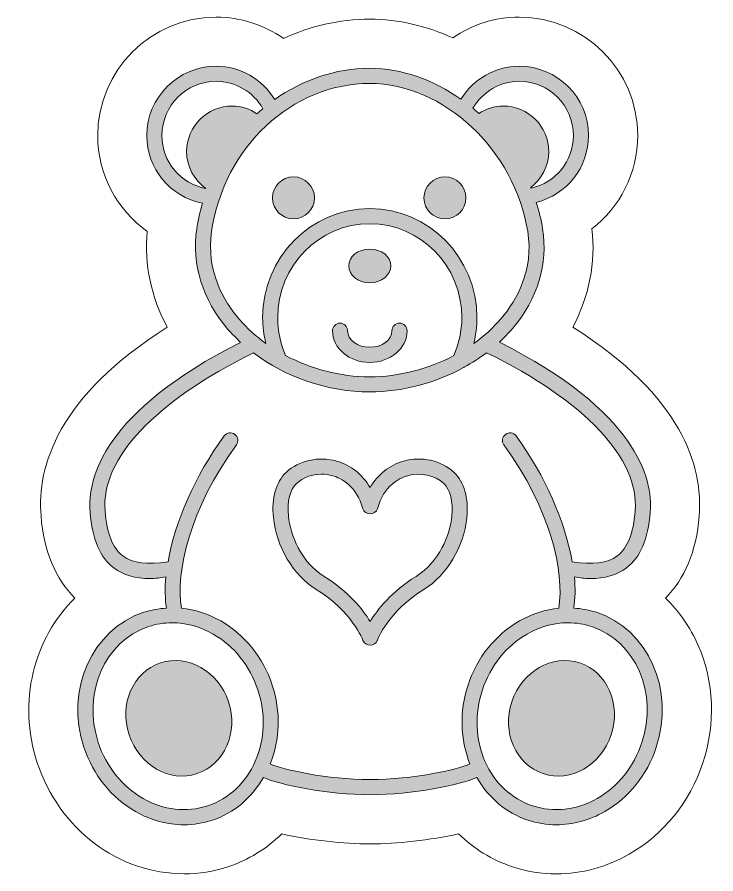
# Model space of a CAD drawing. Header units: inches. Extents: x 3.5 to 26.4, y -21 to -9.
# Drawn here: x 3.5 to 13.29, y -21 to -9 of the extents above; entities that cross this region are included whole.
import ezdxf

# ---------------------------------------------------------------- set-up
doc = ezdxf.new("R2010")
doc.units = ezdxf.units.IN
doc.header["$MEASUREMENT"] = 0
doc.layers.add('1', color=7, linetype='Continuous')

# ---------------------------------------------------------------- blocks, each defined once
blk = doc.blocks.new('block 2')
at = {"layer": '1', "lineweight": 0}
for points, knots in [([(12.453, -19.227), (12.326, -19.614), (12.069, -19.934), (11.732, -20.127), (11.517, -20.25), (11.285, -20.312), (11.055, -20.312), (10.92, -20.312), (10.785, -20.291), (10.654, -20.247), (10.35, -20.147), (10.105, -19.934), (9.94, -19.65), (9.708, -19.754), (9.039, -19.892), (8.447, -19.892), (7.855, -19.892), (7.185, -19.754), (6.953, -19.65), (6.789, -19.934), (6.543, -20.147), (6.239, -20.247), (6.109, -20.291), (5.974, -20.312), (5.839, -20.312), (5.608, -20.312), (5.377, -20.25), (5.162, -20.127), (4.824, -19.934), (4.568, -19.614), (4.44, -19.227), (4.175, -18.425), (4.55, -17.577), (5.277, -17.336), (5.381, -17.302), (5.488, -17.285), (5.595, -17.278), (5.575, -17.144), (5.573, -16.998), (5.587, -16.841), (5.513, -16.851), (5.435, -16.865), (5.37, -16.865), (5.159, -16.865), (4.99, -16.815), (4.858, -16.715), (4.664, -16.568), (4.555, -16.312), (4.525, -15.933), (4.486, -15.456), (4.718, -14.522), (6.634, -13.555), (6.572, -13.497), (6.512, -13.437), (6.457, -13.373), (6.101, -12.961), (5.946, -12.462), (6.019, -11.968), (6.037, -11.844), (6.066, -11.724), (6.099, -11.606), (5.646, -11.515), (5.321, -11.124), (5.321, -10.658), (5.321, -10.123), (5.756, -9.688), (6.29, -9.688), (6.631, -9.688), (6.935, -9.868), (7.111, -10.155), (7.499, -9.879), (7.957, -9.717), (8.441, -9.717), (8.892, -9.717), (9.334, -9.879), (9.718, -10.15), (9.894, -9.866), (10.197, -9.688), (10.535, -9.688), (11.07, -9.688), (11.505, -10.123), (11.505, -10.658), (11.505, -11.109), (11.2, -11.488), (10.771, -11.595), (10.81, -11.716), (10.842, -11.839), (10.862, -11.966), (10.941, -12.453), (10.793, -12.947), (10.444, -13.358), (10.385, -13.426), (10.322, -13.491), (10.256, -13.553), (12.176, -14.521), (12.407, -15.456), (12.369, -15.933), (12.339, -16.312), (12.23, -16.568), (12.035, -16.715), (11.904, -16.815), (11.735, -16.865), (11.524, -16.865), (11.458, -16.865), (11.381, -16.851), (11.307, -16.841), (11.321, -16.998), (11.319, -17.144), (11.299, -17.278), (11.406, -17.285), (11.513, -17.302), (11.617, -17.336), (12.343, -17.577), (12.719, -18.425), (12.453, -19.227)], [0, 0, 0, 0, 1, 1, 1, 2, 2, 2, 3, 3, 3, 4, 4, 4, 5, 5, 5, 6, 6, 6, 7, 7, 7, 8, 8, 8, 9, 9, 9, 10, 10, 10, 11, 11, 11, 12, 12, 12, 13, 13, 13, 14, 14, 14, 15, 15, 15, 16, 16, 16, 17, 17, 17, 18, 18, 18, 19, 19, 19, 20, 20, 20, 21, 21, 21, 22, 22, 22, 23, 23, 23, 24, 24, 24, 25, 25, 25, 26, 26, 26, 27, 27, 27, 28, 28, 28, 29, 29, 29, 30, 30, 30, 31, 31, 31, 32, 32, 32, 33, 33, 33, 34, 34, 34, 35, 35, 35, 36, 36, 36, 37, 37, 37, 38, 38, 38, 38]), ([(6.149, -11.401), (5.986, -11.285), (5.878, -11.098), (5.878, -10.884), (5.878, -10.531), (6.164, -10.245), (6.516, -10.245), (6.645, -10.245), (6.762, -10.288), (6.862, -10.354), (6.889, -10.329), (6.918, -10.307), (6.946, -10.283), (6.811, -10.047), (6.564, -9.899), (6.29, -9.899), (5.872, -9.899), (5.532, -10.24), (5.532, -10.658), (5.532, -11.025), (5.79, -11.333), (6.149, -11.401)], [0, 0, 0, 0, 1, 1, 1, 2, 2, 2, 3, 3, 3, 4, 4, 4, 5, 5, 5, 6, 6, 6, 7, 7, 7, 7]), ([(6.617, -13.235), (6.725, -13.359), (6.85, -13.472), (6.987, -13.571), (6.959, -13.453), (6.942, -13.334), (6.942, -13.211), (6.942, -12.367), (7.615, -11.681), (8.442, -11.681), (9.269, -11.681), (9.942, -12.367), (9.942, -13.211), (9.942, -13.334), (9.926, -13.454), (9.898, -13.571), (10.041, -13.468), (10.171, -13.351), (10.282, -13.221), (10.5, -12.964), (10.742, -12.544), (10.653, -12), (10.653, -12), (10.653, -12), (10.653, -12), (10.468, -10.858), (9.475, -9.929), (8.441, -9.929), (7.353, -9.929), (6.402, -10.819), (6.228, -11.999), (6.146, -12.553), (6.395, -12.977), (6.617, -13.235)], [0, 0, 0, 0, 1, 1, 1, 2, 2, 2, 3, 3, 3, 4, 4, 4, 5, 5, 5, 6, 6, 6, 7, 7, 7, 8, 8, 8, 9, 9, 9, 10, 10, 10, 11, 11, 11, 11]), ([(9.885, -10.277), (9.913, -10.301), (9.942, -10.325), (9.97, -10.35), (10.069, -10.287), (10.183, -10.245), (10.309, -10.245), (10.662, -10.245), (10.948, -10.531), (10.948, -10.884), (10.948, -11.089), (10.847, -11.269), (10.696, -11.386), (10.697, -11.389), (10.698, -11.392), (10.7, -11.395), (11.046, -11.319), (11.293, -11.017), (11.293, -10.658), (11.293, -10.24), (10.953, -9.899), (10.535, -9.899), (10.264, -9.899), (10.021, -10.045), (9.885, -10.277)], [0, 0, 0, 0, 1, 1, 1, 2, 2, 2, 3, 3, 3, 4, 4, 4, 5, 5, 5, 6, 6, 6, 7, 7, 7, 8, 8, 8, 8]), ([(9.619, -13.741), (9.691, -13.573), (9.731, -13.396), (9.731, -13.211), (9.731, -12.484), (9.153, -11.893), (8.442, -11.893), (7.732, -11.893), (7.153, -12.484), (7.153, -13.211), (7.153, -13.395), (7.192, -13.573), (7.264, -13.74), (7.62, -13.929), (8.03, -14.038), (8.441, -14.038), (8.852, -14.038), (9.262, -13.929), (9.619, -13.741)], [0, 0, 0, 0, 1, 1, 1, 2, 2, 2, 3, 3, 3, 4, 4, 4, 5, 5, 5, 6, 6, 6, 6]), ([(8.447, -19.68), (9.049, -19.68), (9.67, -19.538), (9.845, -19.461), (9.708, -19.116), (9.695, -18.727), (9.818, -18.356), (9.945, -17.97), (10.202, -17.65), (10.539, -17.457), (10.714, -17.357), (10.9, -17.298), (11.087, -17.28), (11.174, -16.78), (10.972, -15.884), (10.319, -14.991), (10.284, -14.944), (10.295, -14.878), (10.342, -14.844), (10.389, -14.809), (10.456, -14.819), (10.49, -14.866), (10.902, -15.43), (11.179, -16.07), (11.276, -16.628), (11.562, -16.674), (11.771, -16.65), (11.907, -16.547), (12.051, -16.438), (12.133, -16.232), (12.158, -15.916), (12.216, -15.185), (11.458, -14.378), (10.077, -13.7), (9.978, -13.775), (9.873, -13.843), (9.762, -13.904), (9.76, -13.906), (9.758, -13.906), (9.755, -13.908), (9.36, -14.124), (8.901, -14.249), (8.441, -14.249), (7.853, -14.249), (7.265, -14.045), (6.813, -13.702), (5.435, -14.38), (4.677, -15.185), (4.735, -15.916), (4.761, -16.232), (4.843, -16.438), (4.986, -16.547), (5.122, -16.65), (5.331, -16.674), (5.617, -16.628), (5.715, -16.07), (5.992, -15.43), (6.404, -14.866), (6.438, -14.819), (6.505, -14.809), (6.552, -14.844), (6.599, -14.878), (6.609, -14.944), (6.575, -14.991), (5.922, -15.884), (5.72, -16.78), (5.807, -17.28), (5.994, -17.298), (6.18, -17.357), (6.355, -17.457), (6.692, -17.65), (6.948, -17.97), (7.076, -18.356), (7.198, -18.727), (7.186, -19.116), (7.048, -19.461), (7.223, -19.537), (7.844, -19.68), (8.447, -19.68)], [0, 0, 0, 0, 1, 1, 1, 2, 2, 2, 3, 3, 3, 4, 4, 4, 5, 5, 5, 6, 6, 6, 7, 7, 7, 8, 8, 8, 9, 9, 9, 10, 10, 10, 11, 11, 11, 12, 12, 12, 13, 13, 13, 14, 14, 14, 15, 15, 15, 16, 16, 16, 17, 17, 17, 18, 18, 18, 19, 19, 19, 20, 20, 20, 21, 21, 21, 22, 22, 22, 23, 23, 23, 24, 24, 24, 25, 25, 25, 26, 26, 26, 26]), ([(6.839, -19.423), (6.974, -19.115), (6.986, -18.76), (6.875, -18.423), (6.763, -18.086), (6.541, -17.808), (6.249, -17.641), (6.067, -17.537), (5.871, -17.483), (5.677, -17.483), (5.564, -17.483), (5.452, -17.501), (5.343, -17.537), (4.727, -17.741), (4.413, -18.469), (4.641, -19.161), (4.753, -19.498), (4.975, -19.776), (5.267, -19.943), (5.555, -20.108), (5.877, -20.145), (6.173, -20.046), (6.469, -19.948), (6.706, -19.727), (6.839, -19.423)], [0, 0, 0, 0, 1, 1, 1, 2, 2, 2, 3, 3, 3, 4, 4, 4, 5, 5, 5, 6, 6, 6, 7, 7, 7, 8, 8, 8, 8]), ([(11.55, -17.537), (11.442, -17.501), (11.33, -17.483), (11.217, -17.483), (11.022, -17.483), (10.826, -17.537), (10.644, -17.641), (10.352, -17.808), (10.13, -18.086), (10.019, -18.423), (9.907, -18.76), (9.92, -19.115), (10.055, -19.423), (10.188, -19.727), (10.424, -19.948), (10.721, -20.046), (11.017, -20.145), (11.339, -20.108), (11.627, -19.943), (11.919, -19.776), (12.141, -19.498), (12.252, -19.161), (12.481, -18.469), (12.166, -17.741), (11.55, -17.537)], [0, 0, 0, 0, 1, 1, 1, 2, 2, 2, 3, 3, 3, 4, 4, 4, 5, 5, 5, 6, 6, 6, 7, 7, 7, 8, 8, 8, 8])]:
    blk.add_open_spline(points, degree=3, knots=knots, dxfattribs=at)
blk = doc.blocks.new('block 3')
at = {"layer": '1', "lineweight": 0}
for points in [[(9.801, -16.008), (9.76, -16.419), (9.525, -16.814), (9.201, -17.015), (8.7, -17.324), (8.548, -17.726), (8.546, -17.73), (8.531, -17.771), (8.491, -17.799), (8.447, -17.799), (8.402, -17.799), (8.363, -17.771), (8.347, -17.73), (8.346, -17.726), (8.193, -17.324), (7.692, -17.015), (7.368, -16.814), (7.133, -16.419), (7.092, -16.007), (7.065, -15.739), (7.131, -15.509), (7.271, -15.378), (7.453, -15.208), (7.723, -15.148), (7.978, -15.219), (8.176, -15.275), (8.339, -15.405), (8.447, -15.588), (8.555, -15.405), (8.718, -15.275), (8.916, -15.219), (9.171, -15.147), (9.441, -15.208), (9.622, -15.378), (9.763, -15.509), (9.828, -15.739), (9.801, -16.008)], [(9.478, -15.532), (9.352, -15.415), (9.154, -15.372), (8.973, -15.423), (8.853, -15.457), (8.638, -15.563), (8.549, -15.887), (8.524, -15.979), (8.37, -15.979), (8.345, -15.887), (8.256, -15.563), (8.041, -15.457), (7.92, -15.423), (7.87, -15.409), (7.818, -15.402), (7.766, -15.402), (7.634, -15.402), (7.506, -15.448), (7.416, -15.532), (7.325, -15.617), (7.283, -15.787), (7.303, -15.986), (7.329, -16.251), (7.476, -16.632), (7.804, -16.834), (8.146, -17.046), (8.343, -17.295), (8.447, -17.463), (8.551, -17.295), (8.748, -17.046), (9.09, -16.834), (9.417, -16.632), (9.564, -16.251), (9.591, -15.987), (9.611, -15.787), (9.568, -15.617), (9.478, -15.532)]]:
    blk.add_open_spline(points, degree=3, knots=[0, 0, 0, 0, 1, 1, 1, 2, 2, 2, 3, 3, 3, 4, 4, 4, 5, 5, 5, 6, 6, 6, 7, 7, 7, 8, 8, 8, 9, 9, 9, 10, 10, 10, 11, 11, 11, 12, 12, 12, 12], dxfattribs=at)

msp = doc.modelspace()

# ---------------------------------------------------------------- hatches: boundary and pattern name
at = {"layer": '1', "true_color": 0xffffff}
h = msp.add_hatch(color=7, dxfattribs=at)
h.dxf.hatch_style = 2
edge = h.paths.add_edge_path()
edge.add_spline(control_points=[(7.079, -11.532), (7.079, -11.369), (7.211, -11.237), (7.374, -11.237), (7.536, -11.237), (7.668, -11.369), (7.668, -11.532), (7.668, -11.694), (7.536, -11.826), (7.374, -11.826), (7.211, -11.826), (7.079, -11.694), (7.079, -11.532)], knot_values=[0, 0, 0, 0, 1, 1, 1, 2, 2, 2, 3, 3, 3, 4, 4, 4, 4], degree=3, periodic=1)
edge = h.paths.add_edge_path()
edge.add_spline(control_points=[(8.442, -12.72), (8.605, -12.72), (8.737, -12.614), (8.737, -12.484), (8.737, -12.354), (8.605, -12.248), (8.442, -12.248), (8.279, -12.248), (8.147, -12.354), (8.147, -12.484), (8.147, -12.614), (8.279, -12.72), (8.442, -12.72)], knot_values=[0, 0, 0, 0, 1, 1, 1, 2, 2, 2, 3, 3, 3, 4, 4, 4, 4], degree=3, periodic=1)
edge = h.paths.add_edge_path()
edge.add_spline(control_points=[(9.494, -11.826), (9.657, -11.826), (9.789, -11.694), (9.789, -11.532), (9.789, -11.369), (9.657, -11.237), (9.494, -11.237), (9.332, -11.237), (9.2, -11.369), (9.2, -11.532), (9.2, -11.694), (9.332, -11.826), (9.494, -11.826)], knot_values=[0, 0, 0, 0, 1, 1, 1, 2, 2, 2, 3, 3, 3, 4, 4, 4, 4], degree=3, periodic=1)
edge = h.paths.add_edge_path()
edge.add_spline(control_points=[(8.859, -13.286), (8.8, -13.286), (8.753, -13.334), (8.753, -13.392), (8.753, -13.521), (8.614, -13.625), (8.442, -13.625), (8.271, -13.625), (8.131, -13.521), (8.131, -13.392), (8.131, -13.334), (8.084, -13.286), (8.025, -13.286), (7.967, -13.286), (7.92, -13.334), (7.92, -13.392), (7.92, -13.637), (8.154, -13.837), (8.442, -13.837), (8.73, -13.837), (8.965, -13.637), (8.965, -13.392), (8.965, -13.334), (8.917, -13.286), (8.859, -13.286)], knot_values=[0, 0, 0, 0, 1, 1, 1, 2, 2, 2, 3, 3, 3, 4, 4, 4, 5, 5, 5, 6, 6, 6, 7, 7, 7, 8, 8, 8, 8], degree=3, periodic=1)
edge = h.paths.add_edge_path()
edge.add_spline(control_points=[(12.453, -19.227), (12.326, -19.614), (12.069, -19.934), (11.732, -20.127), (11.517, -20.25), (11.285, -20.312), (11.055, -20.312), (10.92, -20.312), (10.785, -20.291), (10.654, -20.247), (10.35, -20.147), (10.105, -19.934), (9.94, -19.65), (9.708, -19.754), (9.039, -19.892), (8.447, -19.892), (7.855, -19.892), (7.185, -19.754), (6.953, -19.65), (6.789, -19.934), (6.543, -20.147), (6.239, -20.247), (6.109, -20.291), (5.974, -20.312), (5.839, -20.312), (5.608, -20.312), (5.377, -20.25), (5.162, -20.127), (4.824, -19.934), (4.568, -19.614), (4.44, -19.227), (4.175, -18.425), (4.55, -17.577), (5.277, -17.336), (5.381, -17.302), (5.488, -17.285), (5.595, -17.278), (5.575, -17.144), (5.573, -16.998), (5.587, -16.841), (5.513, -16.851), (5.435, -16.865), (5.37, -16.865), (5.159, -16.865), (4.99, -16.815), (4.858, -16.715), (4.664, -16.568), (4.555, -16.312), (4.525, -15.933), (4.486, -15.456), (4.718, -14.522), (6.634, -13.555), (6.572, -13.497), (6.512, -13.437), (6.457, -13.373), (6.101, -12.961), (5.946, -12.462), (6.019, -11.968), (6.037, -11.844), (6.066, -11.724), (6.099, -11.606), (5.646, -11.515), (5.321, -11.124), (5.321, -10.658), (5.321, -10.123), (5.756, -9.688), (6.29, -9.688), (6.631, -9.688), (6.935, -9.868), (7.111, -10.155), (7.499, -9.879), (7.957, -9.717), (8.441, -9.717), (8.892, -9.717), (9.334, -9.879), (9.718, -10.15), (9.894, -9.866), (10.197, -9.688), (10.535, -9.688), (11.07, -9.688), (11.505, -10.123), (11.505, -10.658), (11.505, -11.109), (11.2, -11.488), (10.771, -11.595), (10.81, -11.716), (10.842, -11.839), (10.862, -11.966), (10.941, -12.453), (10.793, -12.947), (10.444, -13.358), (10.385, -13.426), (10.322, -13.491), (10.256, -13.553), (12.176, -14.521), (12.407, -15.456), (12.369, -15.933), (12.339, -16.312), (12.23, -16.568), (12.035, -16.715), (11.904, -16.815), (11.735, -16.865), (11.524, -16.865), (11.458, -16.865), (11.381, -16.851), (11.307, -16.841), (11.321, -16.998), (11.319, -17.144), (11.299, -17.278), (11.406, -17.285), (11.513, -17.302), (11.617, -17.336), (12.343, -17.577), (12.719, -18.425), (12.453, -19.227)], knot_values=[0, 0, 0, 0, 1, 1, 1, 2, 2, 2, 3, 3, 3, 4, 4, 4, 5, 5, 5, 6, 6, 6, 7, 7, 7, 8, 8, 8, 9, 9, 9, 10, 10, 10, 11, 11, 11, 12, 12, 12, 13, 13, 13, 14, 14, 14, 15, 15, 15, 16, 16, 16, 17, 17, 17, 18, 18, 18, 19, 19, 19, 20, 20, 20, 21, 21, 21, 22, 22, 22, 23, 23, 23, 24, 24, 24, 25, 25, 25, 26, 26, 26, 27, 27, 27, 28, 28, 28, 29, 29, 29, 30, 30, 30, 31, 31, 31, 32, 32, 32, 33, 33, 33, 34, 34, 34, 35, 35, 35, 36, 36, 36, 37, 37, 37, 38, 38, 38, 38], degree=3, periodic=1)
edge = h.paths.add_edge_path()
edge.add_spline(control_points=[(9.885, -10.277), (9.913, -10.301), (9.942, -10.325), (9.97, -10.35), (10.069, -10.287), (10.183, -10.245), (10.309, -10.245), (10.662, -10.245), (10.948, -10.531), (10.948, -10.884), (10.948, -11.089), (10.847, -11.269), (10.696, -11.386), (10.697, -11.389), (10.698, -11.392), (10.7, -11.395), (11.046, -11.319), (11.293, -11.017), (11.293, -10.658), (11.293, -10.24), (10.953, -9.899), (10.535, -9.899), (10.264, -9.899), (10.021, -10.045), (9.885, -10.277)], knot_values=[0, 0, 0, 0, 1, 1, 1, 2, 2, 2, 3, 3, 3, 4, 4, 4, 5, 5, 5, 6, 6, 6, 7, 7, 7, 8, 8, 8, 8], degree=3, periodic=1)
edge = h.paths.add_edge_path()
edge.add_spline(control_points=[(6.149, -11.401), (5.986, -11.285), (5.878, -11.098), (5.878, -10.884), (5.878, -10.531), (6.164, -10.245), (6.516, -10.245), (6.645, -10.245), (6.762, -10.288), (6.862, -10.354), (6.889, -10.329), (6.918, -10.307), (6.946, -10.283), (6.811, -10.047), (6.564, -9.899), (6.29, -9.899), (5.872, -9.899), (5.532, -10.24), (5.532, -10.658), (5.532, -11.025), (5.79, -11.333), (6.149, -11.401)], knot_values=[0, 0, 0, 0, 1, 1, 1, 2, 2, 2, 3, 3, 3, 4, 4, 4, 5, 5, 5, 6, 6, 6, 7, 7, 7, 7], degree=3, periodic=1)
edge = h.paths.add_edge_path()
edge.add_spline(control_points=[(6.617, -13.235), (6.725, -13.359), (6.85, -13.472), (6.987, -13.571), (6.959, -13.453), (6.942, -13.334), (6.942, -13.211), (6.942, -12.367), (7.615, -11.681), (8.442, -11.681), (9.269, -11.681), (9.942, -12.367), (9.942, -13.211), (9.942, -13.334), (9.926, -13.454), (9.898, -13.571), (10.041, -13.468), (10.171, -13.351), (10.282, -13.221), (10.5, -12.964), (10.742, -12.544), (10.653, -12), (10.653, -12), (10.653, -12), (10.653, -12), (10.468, -10.858), (9.475, -9.929), (8.441, -9.929), (7.353, -9.929), (6.402, -10.819), (6.228, -11.999), (6.146, -12.553), (6.395, -12.977), (6.617, -13.235)], knot_values=[0, 0, 0, 0, 1, 1, 1, 2, 2, 2, 3, 3, 3, 4, 4, 4, 5, 5, 5, 6, 6, 6, 7, 7, 7, 8, 8, 8, 9, 9, 9, 10, 10, 10, 11, 11, 11, 11], degree=3, periodic=1)
edge = h.paths.add_edge_path()
edge.add_spline(control_points=[(9.619, -13.741), (9.691, -13.573), (9.731, -13.396), (9.731, -13.211), (9.731, -12.484), (9.153, -11.893), (8.442, -11.893), (7.732, -11.893), (7.153, -12.484), (7.153, -13.211), (7.153, -13.395), (7.192, -13.573), (7.264, -13.74), (7.62, -13.929), (8.03, -14.038), (8.441, -14.038), (8.852, -14.038), (9.262, -13.929), (9.619, -13.741)], knot_values=[0, 0, 0, 0, 1, 1, 1, 2, 2, 2, 3, 3, 3, 4, 4, 4, 5, 5, 5, 6, 6, 6, 6], degree=3, periodic=1)
edge = h.paths.add_edge_path()
edge.add_spline(control_points=[(6.839, -19.423), (6.974, -19.115), (6.986, -18.76), (6.875, -18.423), (6.763, -18.086), (6.541, -17.808), (6.249, -17.641), (6.067, -17.537), (5.871, -17.483), (5.677, -17.483), (5.564, -17.483), (5.452, -17.501), (5.343, -17.537), (4.727, -17.741), (4.413, -18.469), (4.641, -19.161), (4.753, -19.498), (4.975, -19.776), (5.267, -19.943), (5.555, -20.108), (5.877, -20.145), (6.173, -20.046), (6.469, -19.948), (6.706, -19.727), (6.839, -19.423)], knot_values=[0, 0, 0, 0, 1, 1, 1, 2, 2, 2, 3, 3, 3, 4, 4, 4, 5, 5, 5, 6, 6, 6, 7, 7, 7, 8, 8, 8, 8], degree=3, periodic=1)
edge = h.paths.add_edge_path()
edge.add_spline(control_points=[(8.447, -19.68), (9.049, -19.68), (9.67, -19.538), (9.845, -19.461), (9.708, -19.116), (9.695, -18.727), (9.818, -18.356), (9.945, -17.97), (10.202, -17.65), (10.539, -17.457), (10.714, -17.357), (10.9, -17.298), (11.087, -17.28), (11.174, -16.78), (10.972, -15.884), (10.319, -14.991), (10.284, -14.944), (10.295, -14.878), (10.342, -14.844), (10.389, -14.809), (10.456, -14.819), (10.49, -14.866), (10.902, -15.43), (11.179, -16.07), (11.276, -16.628), (11.562, -16.674), (11.771, -16.65), (11.907, -16.547), (12.051, -16.438), (12.133, -16.232), (12.158, -15.916), (12.216, -15.185), (11.458, -14.378), (10.077, -13.7), (9.978, -13.775), (9.873, -13.843), (9.762, -13.904), (9.76, -13.906), (9.758, -13.906), (9.755, -13.908), (9.36, -14.124), (8.901, -14.249), (8.441, -14.249), (7.853, -14.249), (7.265, -14.045), (6.813, -13.702), (5.435, -14.38), (4.677, -15.185), (4.735, -15.916), (4.761, -16.232), (4.843, -16.438), (4.986, -16.547), (5.122, -16.65), (5.331, -16.674), (5.617, -16.628), (5.715, -16.07), (5.992, -15.43), (6.404, -14.866), (6.438, -14.819), (6.505, -14.809), (6.552, -14.844), (6.599, -14.878), (6.609, -14.944), (6.575, -14.991), (5.922, -15.884), (5.72, -16.78), (5.807, -17.28), (5.994, -17.298), (6.18, -17.357), (6.355, -17.457), (6.692, -17.65), (6.948, -17.97), (7.076, -18.356), (7.198, -18.727), (7.186, -19.116), (7.048, -19.461), (7.223, -19.537), (7.844, -19.68), (8.447, -19.68)], knot_values=[0, 0, 0, 0, 1, 1, 1, 2, 2, 2, 3, 3, 3, 4, 4, 4, 5, 5, 5, 6, 6, 6, 7, 7, 7, 8, 8, 8, 9, 9, 9, 10, 10, 10, 11, 11, 11, 12, 12, 12, 13, 13, 13, 14, 14, 14, 15, 15, 15, 16, 16, 16, 17, 17, 17, 18, 18, 18, 19, 19, 19, 20, 20, 20, 21, 21, 21, 22, 22, 22, 23, 23, 23, 24, 24, 24, 25, 25, 25, 26, 26, 26, 26], degree=3, periodic=1)
edge = h.paths.add_edge_path()
edge.add_spline(control_points=[(11.55, -17.537), (11.442, -17.501), (11.33, -17.483), (11.217, -17.483), (11.022, -17.483), (10.826, -17.537), (10.644, -17.641), (10.352, -17.808), (10.13, -18.086), (10.019, -18.423), (9.907, -18.76), (9.92, -19.115), (10.055, -19.423), (10.188, -19.727), (10.424, -19.948), (10.721, -20.046), (11.017, -20.145), (11.339, -20.108), (11.627, -19.943), (11.919, -19.776), (12.141, -19.498), (12.252, -19.161), (12.481, -18.469), (12.166, -17.741), (11.55, -17.537)], knot_values=[0, 0, 0, 0, 1, 1, 1, 2, 2, 2, 3, 3, 3, 4, 4, 4, 5, 5, 5, 6, 6, 6, 7, 7, 7, 8, 8, 8, 8], degree=3, periodic=1)
edge = h.paths.add_edge_path()
edge.add_spline(control_points=[(11.382, -18.045), (10.998, -17.918), (10.571, -18.162), (10.43, -18.59), (10.288, -19.018), (10.485, -19.469), (10.87, -19.596), (11.254, -19.723), (11.681, -19.479), (11.822, -19.051), (11.964, -18.623), (11.767, -18.173), (11.382, -18.045)], knot_values=[0, 0, 0, 0, 1, 1, 1, 2, 2, 2, 3, 3, 3, 4, 4, 4, 4], degree=3, periodic=1)
edge = h.paths.add_edge_path()
edge.add_spline(control_points=[(5.511, -18.045), (5.127, -18.173), (4.93, -18.623), (5.071, -19.051), (5.213, -19.479), (5.639, -19.723), (6.024, -19.596), (6.408, -19.469), (6.606, -19.018), (6.464, -18.59), (6.322, -18.162), (5.896, -17.918), (5.511, -18.045)], knot_values=[0, 0, 0, 0, 1, 1, 1, 2, 2, 2, 3, 3, 3, 4, 4, 4, 4], degree=3, periodic=1)
edge = h.paths.add_edge_path()
edge.add_spline(control_points=[(9.801, -16.008), (9.76, -16.419), (9.525, -16.814), (9.201, -17.015), (8.7, -17.324), (8.548, -17.726), (8.546, -17.73), (8.531, -17.771), (8.491, -17.799), (8.447, -17.799), (8.402, -17.799), (8.363, -17.771), (8.347, -17.73), (8.346, -17.726), (8.193, -17.324), (7.692, -17.015), (7.368, -16.814), (7.133, -16.419), (7.092, -16.007), (7.065, -15.739), (7.131, -15.509), (7.271, -15.378), (7.453, -15.208), (7.723, -15.148), (7.978, -15.219), (8.176, -15.275), (8.339, -15.405), (8.447, -15.588), (8.555, -15.405), (8.718, -15.275), (8.916, -15.219), (9.171, -15.147), (9.441, -15.208), (9.622, -15.378), (9.763, -15.509), (9.828, -15.739), (9.801, -16.008)], knot_values=[0, 0, 0, 0, 1, 1, 1, 2, 2, 2, 3, 3, 3, 4, 4, 4, 5, 5, 5, 6, 6, 6, 7, 7, 7, 8, 8, 8, 9, 9, 9, 10, 10, 10, 11, 11, 11, 12, 12, 12, 12], degree=3, periodic=1)
edge = h.paths.add_edge_path()
edge.add_spline(control_points=[(9.478, -15.532), (9.352, -15.415), (9.154, -15.372), (8.973, -15.423), (8.853, -15.457), (8.638, -15.563), (8.549, -15.887), (8.524, -15.979), (8.37, -15.979), (8.345, -15.887), (8.256, -15.563), (8.041, -15.457), (7.92, -15.423), (7.87, -15.409), (7.818, -15.402), (7.766, -15.402), (7.634, -15.402), (7.506, -15.448), (7.416, -15.532), (7.325, -15.617), (7.283, -15.787), (7.303, -15.986), (7.329, -16.251), (7.476, -16.632), (7.804, -16.834), (8.146, -17.046), (8.343, -17.295), (8.447, -17.463), (8.551, -17.295), (8.748, -17.046), (9.09, -16.834), (9.417, -16.632), (9.564, -16.251), (9.591, -15.987), (9.611, -15.787), (9.568, -15.617), (9.478, -15.532)], knot_values=[0, 0, 0, 0, 1, 1, 1, 2, 2, 2, 3, 3, 3, 4, 4, 4, 5, 5, 5, 6, 6, 6, 7, 7, 7, 8, 8, 8, 9, 9, 9, 10, 10, 10, 11, 11, 11, 12, 12, 12, 12], degree=3, periodic=1)

# ---------------------------------------------------------------- linework, layer by layer
at = {"layer": '1', "color": 12, "lineweight": 9, "true_color": 0xd00017}
msp.add_open_spline([(13.04, -17.8), (12.928, -17.543), (12.771, -17.321), (12.581, -17.137), (12.851, -16.867), (13.015, -16.486), (13.054, -15.988), (13.11, -15.293), (12.818, -14.31), (11.283, -13.342), (11.515, -12.913), (11.607, -12.44), (11.553, -11.965), (11.945, -11.661), (12.193, -11.188), (12.193, -10.658), (12.193, -9.744), (11.449, -9), (10.535, -9), (10.194, -9), (9.873, -9.106), (9.603, -9.29), (9.237, -9.124), (8.844, -9.029), (8.441, -9.029), (8.016, -9.029), (7.608, -9.126), (7.232, -9.297), (6.961, -9.109), (6.636, -9), (6.29, -9), (5.376, -9), (4.633, -9.744), (4.633, -10.658), (4.633, -11.211), (4.903, -11.699), (5.326, -12.001), (5.284, -12.466), (5.38, -12.926), (5.607, -13.344), (4.075, -14.311), (3.783, -15.293), (3.839, -15.987), (3.879, -16.487), (4.043, -16.869), (4.314, -17.138), (3.74, -17.696), (3.505, -18.589), (3.787, -19.444), (4.095, -20.374), (4.921, -20.999), (5.842, -20.999), (6.051, -20.999), (6.258, -20.966), (6.455, -20.901), (6.743, -20.805), (6.998, -20.647), (7.21, -20.441), (7.608, -20.528), (8.078, -20.58), (8.447, -20.58), (8.816, -20.58), (9.288, -20.527), (9.686, -20.44), (9.895, -20.644), (10.147, -20.804), (10.438, -20.901), (10.638, -20.966), (10.845, -21), (11.054, -21), (11.405, -21), (11.758, -20.904), (12.073, -20.724), (12.558, -20.446), (12.925, -19.992), (13.106, -19.444), (13.288, -18.895), (13.264, -18.311), (13.04, -17.8)], degree=3, knots=[0, 0, 0, 0, 1, 1, 1, 2, 2, 2, 3, 3, 3, 4, 4, 4, 5, 5, 5, 6, 6, 6, 7, 7, 7, 8, 8, 8, 9, 9, 9, 10, 10, 10, 11, 11, 11, 12, 12, 12, 13, 13, 13, 14, 14, 14, 15, 15, 15, 16, 16, 16, 17, 17, 17, 18, 18, 18, 19, 19, 19, 20, 20, 20, 21, 21, 21, 22, 22, 22, 23, 23, 23, 24, 24, 24, 25, 25, 25, 26, 26, 26, 26], dxfattribs=at)
at = {"layer": '1', "lineweight": 0}
for points, knots in [([(7.079, -11.532), (7.079, -11.369), (7.211, -11.237), (7.374, -11.237), (7.536, -11.237), (7.668, -11.369), (7.668, -11.532), (7.668, -11.694), (7.536, -11.826), (7.374, -11.826), (7.211, -11.826), (7.079, -11.694), (7.079, -11.532)], [0, 0, 0, 0, 1, 1, 1, 2, 2, 2, 3, 3, 3, 4, 4, 4, 4]), ([(9.494, -11.826), (9.657, -11.826), (9.789, -11.694), (9.789, -11.532), (9.789, -11.369), (9.657, -11.237), (9.494, -11.237), (9.332, -11.237), (9.2, -11.369), (9.2, -11.532), (9.2, -11.694), (9.332, -11.826), (9.494, -11.826)], [0, 0, 0, 0, 1, 1, 1, 2, 2, 2, 3, 3, 3, 4, 4, 4, 4]), ([(8.442, -12.72), (8.605, -12.72), (8.737, -12.614), (8.737, -12.484), (8.737, -12.354), (8.605, -12.248), (8.442, -12.248), (8.279, -12.248), (8.147, -12.354), (8.147, -12.484), (8.147, -12.614), (8.279, -12.72), (8.442, -12.72)], [0, 0, 0, 0, 1, 1, 1, 2, 2, 2, 3, 3, 3, 4, 4, 4, 4]), ([(8.859, -13.286), (8.8, -13.286), (8.753, -13.334), (8.753, -13.392), (8.753, -13.521), (8.614, -13.625), (8.442, -13.625), (8.271, -13.625), (8.131, -13.521), (8.131, -13.392), (8.131, -13.334), (8.084, -13.286), (8.025, -13.286), (7.967, -13.286), (7.92, -13.334), (7.92, -13.392), (7.92, -13.637), (8.154, -13.837), (8.442, -13.837), (8.73, -13.837), (8.965, -13.637), (8.965, -13.392), (8.965, -13.334), (8.917, -13.286), (8.859, -13.286)], [0, 0, 0, 0, 1, 1, 1, 2, 2, 2, 3, 3, 3, 4, 4, 4, 5, 5, 5, 6, 6, 6, 7, 7, 7, 8, 8, 8, 8]), ([(5.511, -18.045), (5.127, -18.173), (4.93, -18.623), (5.071, -19.051), (5.213, -19.479), (5.639, -19.723), (6.024, -19.596), (6.408, -19.469), (6.606, -19.018), (6.464, -18.59), (6.322, -18.162), (5.896, -17.918), (5.511, -18.045)], [0, 0, 0, 0, 1, 1, 1, 2, 2, 2, 3, 3, 3, 4, 4, 4, 4]), ([(11.382, -18.045), (10.998, -17.918), (10.571, -18.162), (10.43, -18.59), (10.288, -19.018), (10.485, -19.469), (10.87, -19.596), (11.254, -19.723), (11.681, -19.479), (11.822, -19.051), (11.964, -18.623), (11.767, -18.173), (11.382, -18.045)], [0, 0, 0, 0, 1, 1, 1, 2, 2, 2, 3, 3, 3, 4, 4, 4, 4])]:
    msp.add_open_spline(points, degree=3, knots=knots, dxfattribs=at)

# ---------------------------------------------------------------- block references
at = {"layer": '1'}
for name in ['block 2', 'block 3']:
    msp.add_blockref(name, (0, 0), dxfattribs=at)

doc.saveas('drawing.dxf')
